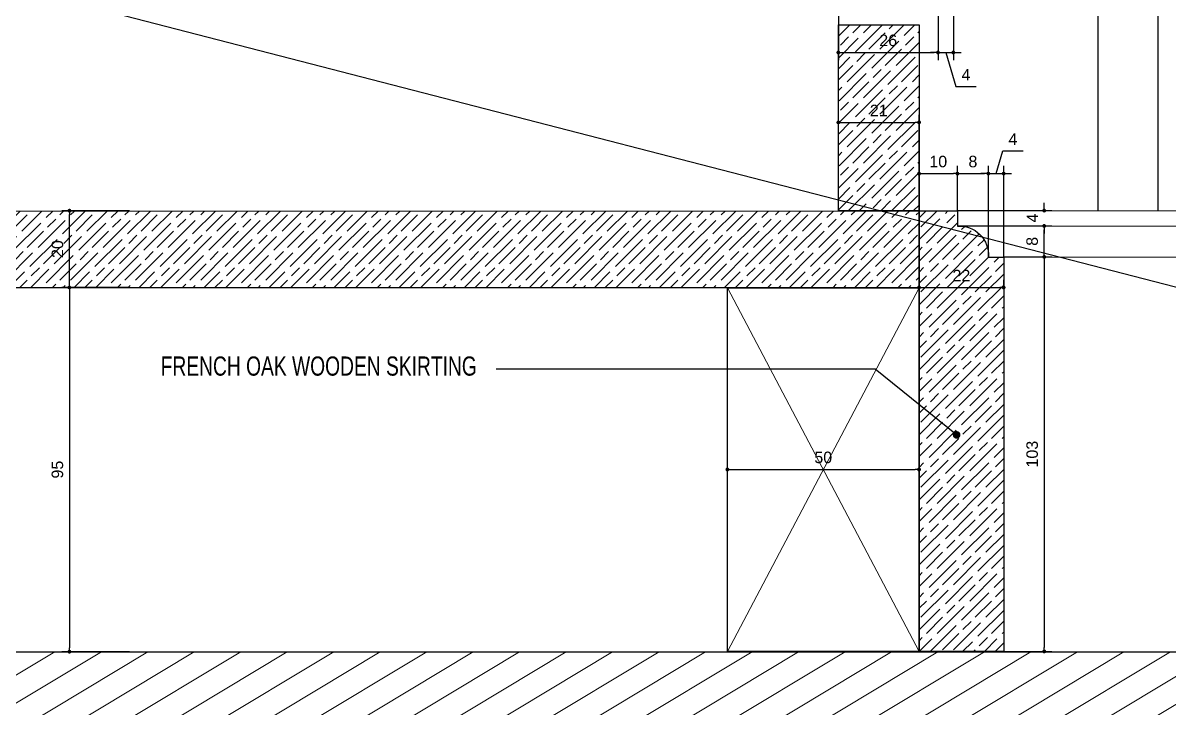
# Model space of a CAD drawing. Header units: inches. Extents: x 274057 to 444617, y 490067 to 635630.
# Drawn here: x 353813.3 to 354112.3, y 516384.6 to 516563.3 of the extents above; entities that cross this region are included whole.
import ezdxf

# ---------------------------------------------------------------- set-up
doc = ezdxf.new("R2010")
doc.units = ezdxf.units.IN
doc.header["$MEASUREMENT"] = 0
doc.linetypes.add('HIDDEN', pattern=[0.375, 0.25, -0.125])
for name, color, linetype in [('CQ curtains and frames', 252, 'Continuous'), ('CQ Grg Gypsum', 41, 'Continuous'), ('CQ PANEL DIMENSION', 1, 'Continuous'), ('CQ Sheet text', 3, 'Continuous'), ('CQ SPOT DETAILS', 40, 'Continuous'), ('CQ wall section', 5, 'Continuous'), ('CQ Wood plan', 23, 'Continuous'), ('CQ Wood Section', 60, 'Continuous'), ('CQ_callout', 34, 'Continuous')]:
    doc.layers.add(name, color=color, linetype=linetype)
for name, color, linetype, lineweight in [('CQ Gypsum Hatch', 8, 'Continuous', 20), ('CQ plan and elev dimension', 252, 'Continuous', 35), ('CQ Section Flooring fin.', 6, 'Continuous', 0), ('CQ Wood', 30, 'Continuous', 0), ('CQ wooh hatch', 8, 'HIDDEN', 18)]:
    doc.layers.add(name, color=color, linetype=linetype, lineweight=lineweight)
doc.styles.add('DIM 50', font='romans.shx', dxfattribs={"width": 0.75, "height": 100})
doc.styles.get("Standard").update_dxf_attribs({"font": 'arial.ttf'})
doc.dimstyles.new('CQ 2', dxfattribs={"dimscale": 0.02, "dimtxt": 150, "dimasz": 50, "dimexe": 100, "dimexo": 0, "dimgap": 80, "dimtad": 1, "dimdec": 0, "dimzin": 0, "dimdsep": 46, "dimtxsty": 'Standard', "dimblk": 'DOT', "dimcen": 100, "dimclrd": 1, "dimclre": 1, "dimclrt": 3, "dimadec": 0, "dimazin": 0, "dimtfac": 1, "dimtdec": 0, "dimtofl": 0, "dimtmove": 0, "dimatfit": 3, "dimfxl": 1, "dimtolj": 1, "dimtzin": 0, "dimlwd": -1, "dimarcsym": 0})
doc.dimstyles.new('CQ 20', dxfattribs={"dimscale": 0.2, "dimtxt": 150, "dimasz": 100, "dimexe": 100, "dimexo": 20, "dimgap": 80, "dimtad": 1, "dimdec": 0, "dimzin": 0, "dimdsep": 46, "dimtxsty": 'Standard', "dimblk": 'DOT', "dimcen": 100, "dimclrd": 1, "dimclre": 1, "dimclrt": 3, "dimadec": 0, "dimazin": 0, "dimtfac": 1, "dimtdec": 0, "dimtofl": 0, "dimtmove": 0, "dimatfit": 3, "dimfxl": 1, "dimtolj": 1, "dimtzin": 0, "dimlwd": -1, "dimarcsym": 0})
doc.dimstyles.new('CQ 50', dxfattribs={"dimscale": 0.5, "dimtxt": 150, "dimasz": 100, "dimexe": 100, "dimexo": 20, "dimgap": 80, "dimtad": 1, "dimdec": 0, "dimzin": 0, "dimdsep": 46, "dimtxsty": 'Standard', "dimblk": 'DOT', "dimcen": 100, "dimclrd": 250, "dimclre": 250, "dimclrt": 3, "dimadec": 0, "dimazin": 0, "dimtfac": 1, "dimtdec": 0, "dimtofl": 0, "dimtmove": 0, "dimatfit": 3, "dimfxl": 3, "dimtolj": 1, "dimtzin": 0, "dimlwd": -1, "dimarcsym": 0})
doc.dimstyles.get("Standard").update_dxf_attribs({"dimtxt": 0.18, "dimasz": 0.18, "dimexe": 0.18, "dimexo": 0.0625, "dimgap": 0.09, "dimtad": 0, "dimtih": 1, "dimtoh": 1, "dimdec": 4, "dimzin": 0, "dimdsep": 46, "dimtxsty": 'Standard', "dimcen": 0.09, "dimadec": 0, "dimazin": 0, "dimtfac": 1, "dimtdec": 4, "dimtofl": 0, "dimtmove": 0, "dimatfit": 3, "dimfxl": 1, "dimtolj": 1, "dimtzin": 0, "dimarcsym": 0})

# ---------------------------------------------------------------- blocks, each defined once
blk = doc.blocks.new('ff15 section c and d')
at = {"layer": 'CQ Gypsum Hatch'}
h = blk.add_hatch(dxfattribs=at)
h.set_pattern_fill('ANSI31', color=256, scale=50, angle=-13.971423)
h.paths.add_polyline_path([(351925.36, 516379.28), (358425.36, 516379.28), (358425.36, 516399.28), (351925.36, 516399.28)])
at = {"layer": 'CQ Section Flooring fin.'}
blk.add_line((358425.36, 516399.28, -0.03), (351925.36, 516399.28, -0.02), dxfattribs=at)
blk = doc.blocks.new('_Dot')
at = {"color": 0, "linetype": 'ByBlock', "lineweight": -2}
blk.add_line((-0.5, 0), (-1, 0), dxfattribs=at)
at = {"color": 0, "linetype": 'ByBlock', "const_width": 0.5}
blk.add_lwpolyline([(-0.25, 0, 1), (0.25, 0, 1)], format="xyb", close=True, dxfattribs=at)
blk = doc.blocks.new('*D119')
at = {"layer": 'CQ plan and elev dimension', "color": 250, "lineweight": -2, "transparency": 16777216}
for p, q in [((353962, 519499.28), (351884.09, 519499.28)), ((353285.28, 516399.29), (351884.09, 516399.29))]:
    blk.add_line(p, q, dxfattribs=at)
at = {"layer": 'CQ plan and elev dimension', "color": 250, "transparency": 16777216}
blk.add_line((351934.09, 519449.28), (351934.09, 516449.29), dxfattribs=at)
at = {"layer": 'Defpoints', "color": 0, "transparency": 16777216}
for p in [(353972, 519499.28, 0), (351934.09, 516399.29), (353295.28, 516399.29, 0)]:
    blk.add_point(p, dxfattribs=at)
at = {"layer": 'CQ plan and elev dimension', "color": 250, "transparency": 16777216, "xscale": 50, "yscale": 50, "zscale": 50}
for p, rotation in [((351934.09, 519499.28), 90.00000000166753), ((351934.09, 516399.29), 270.0000000016675)]:
    blk.add_blockref('_Dot', p, dxfattribs=dict(at, rotation=rotation))
at = {"layer": 'CQ plan and elev dimension', "color": 3, "transparency": 16777216, "insert": (351855.77, 517949.29), "char_height": 75, "attachment_point": 5, "rotation": 90}
blk.add_mtext('\\A1;3100', dxfattribs=at)
blk = doc.blocks.new('*D258')
at = {"layer": 'CQ PANEL DIMENSION', "color": 1, "lineweight": -2, "transparency": 16777216}
for p, q in [((354281.45, 519499.28), (354806.32, 519499.28)), ((353585.88, 516399.28), (354806.32, 516399.28))]:
    blk.add_line(p, q, dxfattribs=at)
at = {"layer": 'CQ PANEL DIMENSION', "color": 1, "transparency": 16777216}
blk.add_line((354786.32, 519479.28), (354786.32, 516419.28), dxfattribs=at)
at = {"layer": 'Defpoints', "color": 0, "transparency": 16777216}
for p in [(354277.45, 519499.28, 0), (353581.88, 516399.28, 0), (354786.32, 516399.28)]:
    blk.add_point(p, dxfattribs=at)
at = {"layer": 'CQ PANEL DIMENSION', "color": 1, "transparency": 16777216, "xscale": 20, "yscale": 20, "zscale": 20}
for p, rotation in [((354786.32, 519499.28), 90), ((354786.32, 516399.28), 270)]:
    blk.add_blockref('_Dot', p, dxfattribs=dict(at, rotation=rotation))
at = {"layer": 'CQ PANEL DIMENSION', "color": 3, "transparency": 16777216, "insert": (354754.99, 517949.28), "char_height": 30, "attachment_point": 5, "rotation": 90}
blk.add_mtext('\\A1;3100', dxfattribs=at)
blk = doc.blocks.new('A$Cd99c4f28')
at = {"layer": 'CQ wooh hatch', "ltscale": 1000}
h = blk.add_hatch(dxfattribs=at)
h.set_pattern_fill('GOST_WOOD', color=256, angle=45, style=0)
h.set_pattern_definition([(135, (-323566.2165, -516399.284), (4.24264069, 4.24264069), [10, -2]), (135, (-323563.388, -516399.284), (4.24264069, 4.24264069), [6, -1.5, 3, -1.5]), (135, (-323559.8526, -516399.991), (4.24264069, 4.24264069), [10, -2])])
h.paths.add_polyline_path([(32, 163.51), (53.06, 163.51), (53.06, 115), (32, 115)])
h = blk.add_hatch(dxfattribs=at)
h.set_pattern_fill('GOST_WOOD', color=256, angle=45, style=0)
h.set_pattern_definition([(135, (-323262.9897, -516403.2247), (4.24264069, 4.24264069), [10, -2]), (135, (-323260.161, -516403.2247), (4.24264069, 4.24264069), [6, -1.5, 3, -1.5]), (135, (-323256.626, -516403.932), (4.24264069, 4.24264069), [10, -2])])
edge = h.paths.add_edge_path()
edge.add_line((32, 115), (22, 115))
edge.add_line((22, 115), (22, 111))
edge.add_arc((21.42, 103.51), 7.51, 85.5611, 184.4389)
edge.add_line((13.93, 102.93), (9.93, 102.93))
edge.add_line((9.93, 102.93), (9.93, 0.06))
edge.add_line((9.93, 0.06), (32, 0.06))
edge.add_line((32, 0.06), (32, 115))
h = blk.add_hatch(dxfattribs=at)
h.set_pattern_fill('GOST_WOOD', color=256, angle=45, style=0)
h.set_pattern_definition([(135, (-323282.9897, -516404.3435), (4.24264069, 4.24264069), [10, -2]), (135, (-323280.161, -516404.3435), (4.24264069, 4.24264069), [6, -1.5, 3, -1.5]), (135, (-323276.626, -516405.0506), (4.24264069, 4.24264069), [10, -2])])
h.paths.add_polyline_path([(444, 114.94), (32, 114.94), (32, 94.94), (444, 94.94)])
at = {"layer": 'CQ Grg Gypsum', "elevation": 0.06}
blk.add_lwpolyline([(82, 94.94), (32, 94.94), (32, 0.06), (82, 0.06)], close=True, dxfattribs=at)
at = {"layer": 'CQ Wood'}
for p, q in [((82, 94.94, -0.1), (32, 0.06, 0.18)), ((32, 94.94, -0.1), (82, 0.06, 0.06))]:
    blk.add_line(p, q, dxfattribs=at)
at = {"layer": 'CQ Wood Section', "ltscale": 1000}
for points, elevation in [([(53.06, 163.51), (32, 163.51), (32, 115), (53.06, 115)], 0.02), ([(444, 114.94), (32, 115), (32, 94.94), (444, 94.94)], 0.06)]:
    blk.add_lwpolyline(points, close=True, dxfattribs=dict(at, elevation=elevation))
at = {"layer": 'CQ Wood Section', "ltscale": 1000, "elevation": 0.18}
blk.add_lwpolyline([(32, 115), (22, 115), (22, 111, 0.456637), (13.93, 102.93), (9.93, 102.93), (9.93, 0.06), (32, 0.06), (32, 115)], format="xyb", dxfattribs=at)
blk = doc.blocks.new('*D883')
at = {"layer": 'CQ SPOT DETAILS', "color": 1, "lineweight": -2, "transparency": 16777216}
for p, q in [((354026.04, 516514.34), (354026.04, 516539.35)), ((354047.1, 516514.34), (354047.1, 516539.35))]:
    blk.add_line(p, q, dxfattribs=at)
at = {"layer": 'CQ SPOT DETAILS', "color": 1, "transparency": 16777216}
blk.add_line((354027.04, 516537.35), (354046.1, 516537.35), dxfattribs=at)
at = {"layer": 'Defpoints', "color": 0, "transparency": 16777216}
for p in [(354047.1, 516537.35), (354026.04, 516514.34, -0.17), (354047.1, 516514.34, 0)]:
    blk.add_point(p, dxfattribs=at)
at = {"layer": 'CQ SPOT DETAILS', "color": 1, "transparency": 16777216, "rotation": 180}
blk.add_blockref('_Dot', (354026.04, 516537.35), dxfattribs=at)
at = {"layer": 'CQ SPOT DETAILS', "color": 1, "transparency": 16777216}
blk.add_blockref('_Dot', (354047.1, 516537.35), dxfattribs=at)
at = {"layer": 'CQ SPOT DETAILS', "color": 3, "transparency": 16777216, "insert": (354036.57, 516540.45), "char_height": 3, "attachment_point": 5}
blk.add_mtext('\\A1;21', dxfattribs=at)
blk = doc.blocks.new('*D884')
at = {"layer": 'CQ SPOT DETAILS', "color": 1, "lineweight": -2, "transparency": 16777216}
for p, q in [((354047.1, 516494.29), (354047.1, 516496.29)), ((354069.17, 516494.29), (354069.17, 516496.29))]:
    blk.add_line(p, q, dxfattribs=at)
at = {"layer": 'CQ SPOT DETAILS', "color": 1, "transparency": 16777216}
blk.add_line((354048.1, 516494.29), (354068.17, 516494.29), dxfattribs=at)
at = {"layer": 'Defpoints', "color": 0, "transparency": 16777216}
for p in [(354047.1, 516494.29, -0.13), (354069.17, 516494.29, 0), (354069.17, 516494.29)]:
    blk.add_point(p, dxfattribs=at)
at = {"layer": 'CQ SPOT DETAILS', "color": 1, "transparency": 16777216, "rotation": 180}
blk.add_blockref('_Dot', (354047.1, 516494.29), dxfattribs=at)
at = {"layer": 'CQ SPOT DETAILS', "color": 1, "transparency": 16777216}
blk.add_blockref('_Dot', (354069.17, 516494.29), dxfattribs=at)
at = {"layer": 'CQ SPOT DETAILS', "color": 3, "transparency": 16777216, "insert": (354058.14, 516497.39), "char_height": 3, "attachment_point": 5}
blk.add_mtext('\\A1;22', dxfattribs=at)
blk = doc.blocks.new('*D885')
at = {"layer": 'CQ SPOT DETAILS', "color": 1, "lineweight": -2, "transparency": 16777216}
for p, q in [((354047.1, 516514.34), (354047.1, 516525.99)), ((354057.1, 516514.34), (354057.1, 516525.99))]:
    blk.add_line(p, q, dxfattribs=at)
at = {"layer": 'CQ SPOT DETAILS', "color": 1, "transparency": 16777216}
blk.add_line((354048.1, 516523.99), (354056.1, 516523.99), dxfattribs=at)
at = {"layer": 'Defpoints', "color": 0, "transparency": 16777216}
for p in [(354057.1, 516523.99), (354047.1, 516514.34), (354057.1, 516514.34, 0)]:
    blk.add_point(p, dxfattribs=at)
at = {"layer": 'CQ SPOT DETAILS', "color": 1, "transparency": 16777216, "rotation": 180}
blk.add_blockref('_Dot', (354047.1, 516523.99), dxfattribs=at)
at = {"layer": 'CQ SPOT DETAILS', "color": 1, "transparency": 16777216}
blk.add_blockref('_Dot', (354057.1, 516523.99), dxfattribs=at)
at = {"layer": 'CQ SPOT DETAILS', "color": 3, "transparency": 16777216, "insert": (354052.1, 516527.12), "char_height": 3, "attachment_point": 5}
blk.add_mtext('\\A1;10', dxfattribs=at)
blk = doc.blocks.new('*D886')
at = {"layer": 'CQ SPOT DETAILS', "color": 1, "lineweight": -2, "transparency": 16777216}
for p, q in [((354057.1, 516514.34), (354057.1, 516525.99)), ((354065.17, 516502.27), (354065.17, 516525.99))]:
    blk.add_line(p, q, dxfattribs=at)
at = {"layer": 'CQ SPOT DETAILS', "color": 1, "transparency": 16777216}
blk.add_line((354058.1, 516523.99), (354064.17, 516523.99), dxfattribs=at)
at = {"layer": 'Defpoints', "color": 0, "transparency": 16777216}
for p in [(354065.17, 516523.99), (354057.1, 516514.34, 0), (354065.17, 516502.27)]:
    blk.add_point(p, dxfattribs=at)
at = {"layer": 'CQ SPOT DETAILS', "color": 1, "transparency": 16777216, "rotation": 180}
blk.add_blockref('_Dot', (354057.1, 516523.99), dxfattribs=at)
at = {"layer": 'CQ SPOT DETAILS', "color": 1, "transparency": 16777216}
blk.add_blockref('_Dot', (354065.17, 516523.99), dxfattribs=at)
at = {"layer": 'CQ SPOT DETAILS', "color": 3, "transparency": 16777216, "insert": (354061.14, 516527.12), "char_height": 3, "attachment_point": 5}
blk.add_mtext('\\A1;8', dxfattribs=at)
blk = doc.blocks.new('*D887')
at = {"layer": 'CQ SPOT DETAILS', "color": 1, "transparency": 16777216}
for p, q in [((354067.17, 516523.99), (354068.94, 516529.89)), ((354068.94, 516529.89), (354074.22, 516529.89)), ((354064.17, 516523.99), (354063.17, 516523.99)), ((354065.17, 516523.99), (354069.17, 516523.99)), ((354070.17, 516523.99), (354071.17, 516523.99))]:
    blk.add_line(p, q, dxfattribs=at)
at = {"layer": 'CQ SPOT DETAILS', "color": 1, "lineweight": -2, "transparency": 16777216}
for p, q in [((354065.17, 516502.27), (354065.17, 516525.99)), ((354069.17, 516502.27), (354069.17, 516525.99))]:
    blk.add_line(p, q, dxfattribs=at)
at = {"layer": 'Defpoints', "color": 0, "transparency": 16777216}
for p in [(354069.17, 516523.99), (354065.17, 516502.27), (354069.17, 516502.27, 0)]:
    blk.add_point(p, dxfattribs=at)
at = {"layer": 'CQ SPOT DETAILS', "color": 1, "transparency": 16777216}
blk.add_blockref('_Dot', (354065.17, 516523.99), dxfattribs=at)
at = {"layer": 'CQ SPOT DETAILS', "color": 1, "transparency": 16777216, "rotation": 180}
blk.add_blockref('_Dot', (354069.17, 516523.99), dxfattribs=at)
at = {"layer": 'CQ SPOT DETAILS', "color": 3, "transparency": 16777216, "insert": (354071.58, 516532.99), "char_height": 3, "attachment_point": 5}
blk.add_mtext('\\A1;4', dxfattribs=at)
blk = doc.blocks.new('*D888')
at = {"layer": 'CQ SPOT DETAILS', "color": 1, "lineweight": -2, "transparency": 16777216}
for p, q in [((354069.17, 516502.27), (354081.74, 516502.27)), ((354069.17, 516399.34), (354081.74, 516399.34))]:
    blk.add_line(p, q, dxfattribs=at)
at = {"layer": 'CQ SPOT DETAILS', "color": 1, "transparency": 16777216}
blk.add_line((354079.74, 516501.27), (354079.74, 516400.34), dxfattribs=at)
at = {"layer": 'Defpoints', "color": 0, "transparency": 16777216}
for p in [(354069.17, 516502.27), (354069.17, 516399.34, 0), (354079.74, 516399.34)]:
    blk.add_point(p, dxfattribs=at)
at = {"layer": 'CQ SPOT DETAILS', "color": 1, "transparency": 16777216}
for p, rotation in [((354079.74, 516502.27), 90), ((354079.74, 516399.34), 270)]:
    blk.add_blockref('_Dot', p, dxfattribs=dict(at, rotation=rotation))
at = {"layer": 'CQ SPOT DETAILS', "color": 3, "transparency": 16777216, "insert": (354076.61, 516450.81), "char_height": 3, "attachment_point": 5, "rotation": 90}
blk.add_mtext('\\A1;103', dxfattribs=at)
blk = doc.blocks.new('*D889')
at = {"layer": 'CQ SPOT DETAILS', "color": 1, "lineweight": -2, "transparency": 16777216}
for p, q in [((354057.1, 516510.34), (354081.74, 516510.34)), ((354069.17, 516502.27), (354081.74, 516502.27))]:
    blk.add_line(p, q, dxfattribs=at)
at = {"layer": 'CQ SPOT DETAILS', "color": 1, "transparency": 16777216}
blk.add_line((354079.74, 516503.27), (354079.74, 516509.34), dxfattribs=at)
at = {"layer": 'Defpoints', "color": 0, "transparency": 16777216}
for p in [(354057.1, 516510.34, 0), (354079.74, 516510.34), (354069.17, 516502.27)]:
    blk.add_point(p, dxfattribs=at)
at = {"layer": 'CQ SPOT DETAILS', "color": 1, "transparency": 16777216}
for p, rotation in [((354079.74, 516510.34), 90), ((354079.74, 516502.27), 270)]:
    blk.add_blockref('_Dot', p, dxfattribs=dict(at, rotation=rotation))
at = {"layer": 'CQ SPOT DETAILS', "color": 3, "transparency": 16777216, "insert": (354076.61, 516506.31), "char_height": 3, "attachment_point": 5, "rotation": 90}
blk.add_mtext('\\A1;8', dxfattribs=at)
blk = doc.blocks.new('*D890')
at = {"layer": 'CQ SPOT DETAILS', "color": 1, "transparency": 16777216}
for p, q in [((354079.74, 516515.34), (354079.74, 516516.34)), ((354079.74, 516509.34), (354079.74, 516508.34))]:
    blk.add_line(p, q, dxfattribs=at)
at = {"layer": 'CQ SPOT DETAILS', "color": 1, "lineweight": -2, "transparency": 16777216}
for p, q in [((354057.1, 516514.34), (354081.74, 516514.34)), ((354057.1, 516510.34), (354081.74, 516510.34))]:
    blk.add_line(p, q, dxfattribs=at)
at = {"layer": 'Defpoints', "color": 0, "transparency": 16777216}
for p in [(354057.1, 516514.34), (354079.74, 516514.34), (354057.1, 516510.34)]:
    blk.add_point(p, dxfattribs=at)
at = {"layer": 'CQ SPOT DETAILS', "color": 1, "transparency": 16777216}
for p, rotation in [((354079.74, 516514.34), 270), ((354079.74, 516510.34), 90)]:
    blk.add_blockref('_Dot', p, dxfattribs=dict(at, rotation=rotation))
at = {"layer": 'CQ SPOT DETAILS', "color": 3, "transparency": 16777216, "insert": (354076.66, 516512.41), "char_height": 3, "attachment_point": 5, "rotation": 90}
blk.add_mtext('\\A1;4', dxfattribs=at)
blk = doc.blocks.new('*D891')
at = {"layer": 'CQ SPOT DETAILS', "color": 1, "lineweight": -2, "transparency": 16777216}
for p, q in [((353997.1, 516446.81), (353997.1, 516448.81)), ((354047.1, 516446.81), (354047.1, 516448.81))]:
    blk.add_line(p, q, dxfattribs=at)
at = {"layer": 'CQ SPOT DETAILS', "color": 1, "transparency": 16777216}
blk.add_line((353998.1, 516446.81), (354046.1, 516446.81), dxfattribs=at)
at = {"layer": 'Defpoints', "color": 0, "transparency": 16777216}
for p in [(353997.1, 516446.81, -0.13), (354047.1, 516446.81, -0.13), (354047.1, 516446.81)]:
    blk.add_point(p, dxfattribs=at)
at = {"layer": 'CQ SPOT DETAILS', "color": 1, "transparency": 16777216, "rotation": 180}
blk.add_blockref('_Dot', (353997.1, 516446.81), dxfattribs=at)
at = {"layer": 'CQ SPOT DETAILS', "color": 1, "transparency": 16777216}
blk.add_blockref('_Dot', (354047.1, 516446.81), dxfattribs=at)
at = {"layer": 'CQ SPOT DETAILS', "color": 3, "transparency": 16777216, "insert": (354022.1, 516449.95), "char_height": 3, "attachment_point": 5}
blk.add_mtext('\\A1;50', dxfattribs=at)
blk = doc.blocks.new('*D892')
at = {"layer": 'CQ SPOT DETAILS', "color": 1, "lineweight": -2, "transparency": 16777216}
for p, q in [((353841.1, 516494.28), (353823.46, 516494.28)), ((353841.1, 516399.28), (353823.46, 516399.28))]:
    blk.add_line(p, q, dxfattribs=at)
at = {"layer": 'CQ SPOT DETAILS', "color": 1, "transparency": 16777216}
blk.add_line((353825.46, 516493.28), (353825.46, 516400.28), dxfattribs=at)
at = {"layer": 'Defpoints', "color": 0, "transparency": 16777216}
for p in [(353841.1, 516494.28, -0.13), (353825.46, 516399.28), (353841.1, 516399.28, -0.02)]:
    blk.add_point(p, dxfattribs=at)
at = {"layer": 'CQ SPOT DETAILS', "color": 1, "transparency": 16777216}
for p, rotation in [((353825.46, 516494.28), 90), ((353825.46, 516399.28), 270)]:
    blk.add_blockref('_Dot', p, dxfattribs=dict(at, rotation=rotation))
at = {"layer": 'CQ SPOT DETAILS', "color": 3, "transparency": 16777216, "insert": (353822.33, 516446.78), "char_height": 3, "attachment_point": 5, "rotation": 90}
blk.add_mtext('\\A1;95', dxfattribs=at)
blk = doc.blocks.new('*D893')
at = {"layer": 'CQ SPOT DETAILS', "color": 1, "lineweight": -2, "transparency": 16777216}
for p, q in [((353841.1, 516514.31), (353823.46, 516514.31)), ((353841.1, 516494.28), (353823.46, 516494.28))]:
    blk.add_line(p, q, dxfattribs=at)
at = {"layer": 'CQ SPOT DETAILS', "color": 1, "transparency": 16777216}
blk.add_line((353825.46, 516495.28), (353825.46, 516513.31), dxfattribs=at)
at = {"layer": 'Defpoints', "color": 0, "transparency": 16777216}
for p in [(353825.46, 516514.31), (353841.1, 516514.31, -0.13), (353841.1, 516494.28)]:
    blk.add_point(p, dxfattribs=at)
at = {"layer": 'CQ SPOT DETAILS', "color": 1, "transparency": 16777216}
for p, rotation in [((353825.46, 516514.31), 90), ((353825.46, 516494.28), 270)]:
    blk.add_blockref('_Dot', p, dxfattribs=dict(at, rotation=rotation))
at = {"layer": 'CQ SPOT DETAILS', "color": 3, "transparency": 16777216, "insert": (353822.33, 516504.3), "char_height": 3, "attachment_point": 5, "rotation": 90}
blk.add_mtext('\\A1;20', dxfattribs=at)
blk = doc.blocks.new('*D904')
at = {"layer": 'CQ SPOT DETAILS', "color": 1, "lineweight": -2, "transparency": 16777216}
for p, q in [((354026.04, 516565.79), (354026.04, 516553.58)), ((354052.04, 516565.79), (354052.04, 516553.58))]:
    blk.add_line(p, q, dxfattribs=at)
at = {"layer": 'CQ SPOT DETAILS', "color": 1, "transparency": 16777216}
blk.add_line((354027.04, 516555.58), (354051.04, 516555.58), dxfattribs=at)
at = {"layer": 'Defpoints', "color": 0, "transparency": 16777216}
for p in [(354026.04, 516565.79, -0.17), (354052.04, 516565.79, -0.17), (354052.04, 516555.58)]:
    blk.add_point(p, dxfattribs=at)
at = {"layer": 'CQ SPOT DETAILS', "color": 1, "transparency": 16777216, "rotation": 180}
blk.add_blockref('_Dot', (354026.04, 516555.58), dxfattribs=at)
at = {"layer": 'CQ SPOT DETAILS', "color": 1, "transparency": 16777216}
blk.add_blockref('_Dot', (354052.04, 516555.58), dxfattribs=at)
at = {"layer": 'CQ SPOT DETAILS', "color": 3, "transparency": 16777216, "insert": (354039.04, 516558.72), "char_height": 3, "attachment_point": 5}
blk.add_mtext('\\A1;26', dxfattribs=at)
blk = doc.blocks.new('*D905')
at = {"layer": 'CQ SPOT DETAILS', "color": 1, "lineweight": -2, "transparency": 16777216}
for p, q in [((354056.04, 516569.79), (354056.04, 516553.58)), ((354052.04, 516565.79), (354052.04, 516553.58))]:
    blk.add_line(p, q, dxfattribs=at)
at = {"layer": 'CQ SPOT DETAILS', "color": 1, "transparency": 16777216}
for p, q in [((354051.04, 516555.58), (354050.04, 516555.58)), ((354052.04, 516555.58), (354056.04, 516555.58)), ((354054.04, 516555.58), (354056.71, 516546.68)), ((354057.04, 516555.58), (354058.04, 516555.58)), ((354056.71, 516546.68), (354061.98, 516546.68))]:
    blk.add_line(p, q, dxfattribs=at)
at = {"layer": 'Defpoints', "color": 0, "transparency": 16777216}
for p in [(354056.04, 516569.79, -0.17), (354052.04, 516565.79, -0.17), (354056.04, 516555.58)]:
    blk.add_point(p, dxfattribs=at)
at = {"layer": 'CQ SPOT DETAILS', "color": 1, "transparency": 16777216}
blk.add_blockref('_Dot', (354052.04, 516555.58), dxfattribs=at)
at = {"layer": 'CQ SPOT DETAILS', "color": 1, "transparency": 16777216, "rotation": 180}
blk.add_blockref('_Dot', (354056.04, 516555.58), dxfattribs=at)
at = {"layer": 'CQ SPOT DETAILS', "color": 3, "transparency": 16777216, "insert": (354059.34, 516549.78), "char_height": 3, "attachment_point": 5}
blk.add_mtext('\\A1;4', dxfattribs=at)

msp = doc.modelspace()

# ---------------------------------------------------------------- hatches: boundary and pattern name
at = {"layer": 'CQ curtains and frames', "linetype": 'ByBlock', "ltscale": 200}
h = msp.add_hatch(dxfattribs=at)
h.set_pattern_fill('PLASTI,_O', color=256, scale=500, angle=90)
h.set_pattern_definition([(90, (0, 0), (-125, 8e-15), []), (90, (-15.62, 1e-15), (-125, 8e-15), []), (90, (-31.25, 2e-15), (-125, 8e-15), []), (90, (-78.12, 5e-15), (-125, 8e-15), [])])
edge = h.paths.add_edge_path()
edge.add_line((359636.1, 517521.28), (359636.1, 519159.24))
edge.add_line((359636.1, 519159.24), (359615.1, 519189.24))
edge.add_line((359615.1, 519189.24), (359611.1, 519259.37))
edge.add_line((359611.1, 519259.37), (359625.1, 519279.41))
edge.add_line((359625.1, 519279.41), (359625.1, 519299.28))
edge.add_line((359625.1, 519299.28), (354065.1, 519299.34))
edge.add_line((354065.1, 519299.34), (354065.1, 519279.41))
edge.add_line((354065.1, 519279.41), (354069.1, 519279.41))
edge.add_line((354069.1, 519279.41), (354070.27, 519276.58))
edge.add_line((354070.27, 519276.58), (354073.1, 519275.41))
edge.add_line((354073.1, 519275.41), (354073.1, 519272.41))
edge.add_arc((354073.1, 519269.41), 3, 0, 90, ccw=False)
edge.add_line((354076.1, 519269.41), (354079.1, 519269.41))
edge.add_line((354079.1, 519269.41), (354079.1, 519229.24))
edge.add_line((354079.1, 519229.24), (354076.1, 519229.24))
edge.add_arc((354073.1, 519229.24), 3, 270, 360, ccw=False)
edge.add_line((354073.1, 519226.24), (354073.1, 519223.24))
edge.add_arc((354073.1, 519219.24), 4, 90, 180)
edge.add_line((354069.1, 519219.24), (354065.1, 519219.24))
edge.add_line((354065.1, 519219.24), (354065.1, 519199.24))
edge.add_line((354065.1, 519199.24), (354068.1, 519199.24))
edge.add_arc((354071.1, 519199.24), 3, 180, 270)
edge.add_line((354071.1, 519196.24), (354071.1, 519193.24))
edge.add_arc((354071.1, 519189.24), 4, -90, 90, ccw=False)
edge.add_line((354071.1, 519185.24), (354071.1, 519182.24))
edge.add_arc((354071.1, 519179.24), 3, 90, 180)
edge.add_line((354068.1, 519179.24), (354065.1, 519179.24))
edge.add_line((354065.1, 519179.24), (354065.1, 519157.92))
edge.add_line((354065.1, 519157.92), (354052.04, 519157.92))
edge.add_line((354052.04, 519157.92), (354069.17, 516514.31))
edge.add_line((354069.17, 516514.31), (354295.1, 516514.25))
edge.add_line((354295.1, 516514.25), (354295.1, 519049.28))
edge.add_line((354295.1, 519049.28), (359395.1, 519049.28))
edge.add_line((359395.1, 519049.28), (359394.66, 517521.28))
edge.add_line((359394.66, 517521.28), (359636.1, 517521.42))

# ---------------------------------------------------------------- linework, layer by layer
at = {"layer": 'CQ Wood plan', "lineweight": 0}
for p, q in [((354057.1, 516514.28, 0), (354295.1, 516514.28, 0)), ((354058.18, 516510.28, 0), (354295.1, 516510.28, 0)), ((354069.17, 516502.21, 0), (354295.1, 516502.21, 0))]:
    msp.add_line(p, q, dxfattribs=at)

# ---------------------------------------------------------------- block references
at = {"layer": 'CQ Grg Gypsum', "xscale": -1}
msp.add_blockref('A$Cd99c4f28', (354079.1, 516399.28, -0.18), dxfattribs=at)
at = {"layer": 'CQ wall section'}
msp.add_blockref('ff15 section c and d', (1669.74, 0), dxfattribs=at)

# ---------------------------------------------------------------- texts
at = {"layer": 'CQ Sheet text', "ltscale": 500, "insert": (353931.72, 516476.29, -0.03), "char_height": 5, "width": 933.6961, "attachment_point": 3, "style": 'DIM 50'}
msp.add_mtext('\\pxqr;{\\fCityBlueprint|b0|i0|c2|p2;FRENCH OAK WOODEN SKIRTING}', dxfattribs=at)

# ---------------------------------------------------------------- dimensions: what is measured, and where the dimension line sits
at = {"layer": 'CQ PANEL DIMENSION'}
dim = msp.add_linear_dim(base=(354786.32, 516399.28), p1=(354277.45, 519499.28, 0), p2=(353581.88, 516399.28, 0), angle=90, dimstyle='CQ 20', override={"dimtmove": 1}, dxfattribs=at)
dim.commit()
dim.dimension.update_dxf_attribs({"geometry": '*D258', "text_midpoint": (354754.99, 517949.28)})
at = {"layer": 'CQ plan and elev dimension'}
dim = msp.add_linear_dim(base=(351934.09, 516399.29, 0), p1=(353972, 519499.28, 0), p2=(353295.28, 516399.29, 0), angle=90, dimstyle='CQ 50', override={"dimtmove": 1}, dxfattribs=at)
dim.commit()
dim.dimension.update_dxf_attribs({"geometry": '*D119', "text_midpoint": (351855.77, 517949.29, 0)})
at = {"layer": 'CQ SPOT DETAILS'}
dim = msp.add_linear_dim(base=(354056.04, 516555.58), p1=(354052.04, 516565.79, -0.17), p2=(354056.04, 516569.79, -0.17), dimstyle='CQ 2', override={"dimtmove": 1}, dxfattribs=at)
dim.commit()
dim.dimension.update_dxf_attribs({"geometry": '*D905', "text_midpoint": (354058.31, 516549.78)})
dim = msp.add_linear_dim(base=(354052.04, 516555.58), p1=(354026.04, 516565.79, -0.17), p2=(354052.04, 516565.79, -0.17), dimstyle='CQ 2', dxfattribs=at)
dim.commit()
dim.dimension.update_dxf_attribs({"geometry": '*D904', "text_midpoint": (354039.04, 516558.72)})
for base, p1, p2, angle, picture, middle in [((354047.1, 516537.35, 0), (354026.04, 516514.34, -0.17), (354047.1, 516514.34, 0), 180, '*D883', (354036.57, 516540.45, 0)), ((354057.1, 516523.99, 0), (354047.1, 516514.34, 0), (354057.1, 516514.34, 0), 180, '*D885', (354052.1, 516527.12, 0)), ((353825.46, 516514.31, 0), (353841.1, 516494.28, 0), (353841.1, 516514.31, -0.13), 90, '*D893', (353822.33, 516504.3, 0)), ((354079.74, 516510.34, 0), (354069.17, 516502.27, 0), (354057.1, 516510.34, 0), 90, '*D889', (354076.61, 516506.31, 0)), ((354079.74, 516399.34, 0), (354069.17, 516502.27, 0), (354069.17, 516399.34, 0), 90, '*D888', (354076.61, 516450.81, 0)), ((354069.17, 516494.29, 0), (354047.1, 516494.29, -0.13), (354069.17, 516494.29, 0), 180, '*D884', (354058.14, 516497.39, 0)), ((353825.46, 516399.28, 0), (353841.1, 516494.28, -0.13), (353841.1, 516399.28, -0.02), 90, '*D892', (353822.33, 516446.78, 0)), ((354047.1, 516446.81, 0), (353997.1, 516446.81, -0.13), (354047.1, 516446.81, -0.13), 180, '*D891', (354022.1, 516449.95, 0))]:
    dim = msp.add_linear_dim(base=base, p1=p1, p2=p2, angle=angle, dimstyle='CQ 2', dxfattribs=at)
    dim.commit()
    dim.dimension.update_dxf_attribs({"geometry": picture, "text_midpoint": middle})
for base, p1, p2, picture, middle in [((354069.17, 516523.99, 0), (354065.17, 516502.27, 0), (354069.17, 516502.27, 0), '*D887', (354070.54, 516532.99, 0)), ((354065.17, 516523.99, 0), (354057.1, 516514.34, 0), (354065.17, 516502.27, 0), '*D886', (354061.14, 516527.12, 0))]:
    dim = msp.add_linear_dim(base=base, p1=p1, p2=p2, angle=180, dimstyle='CQ 2', override={"dimtmove": 1}, dxfattribs=at)
    dim.commit()
    dim.dimension.update_dxf_attribs({"geometry": picture, "text_midpoint": middle})
dim = msp.add_linear_dim(base=(354079.74, 516514.34, 0), p1=(354057.1, 516510.34, 0), p2=(354057.1, 516514.34, 0), angle=90, dimstyle='CQ 2', override={"dimtmove": 1}, dxfattribs=at)
dim.commit()
dim.dimension.update_dxf_attribs({"geometry": '*D890', "text_midpoint": (354079.76, 516512.41, 0), "dimtype": 160})

# ---------------------------------------------------------------- leaders
at = {"layer": 'CQ SPOT DETAILS', "color": 1}
msp.add_leader([(354056.9, 516455.83, -0.03), (354035.66, 516472.94, -0.03), (353936.77, 516472.94, -0.03)], dimstyle='Standard', override={"dimasz": 2, "dimldrblk": 'Dot', "dimfxl": 0.1, "dimarcsym": 2}, dxfattribs=at)
at = {"layer": 'CQ_callout'}
msp.add_leader([(354176.45, 516478.27), (353221.29, 516724.85), (352897.22, 516724.85)], dimstyle='Standard', override={"dimasz": 10, "dimldrblk": 'Dot', "dimfxl": 0.1, "dimarcsym": 2}, dxfattribs=at)

doc.saveas('drawing.dxf')
